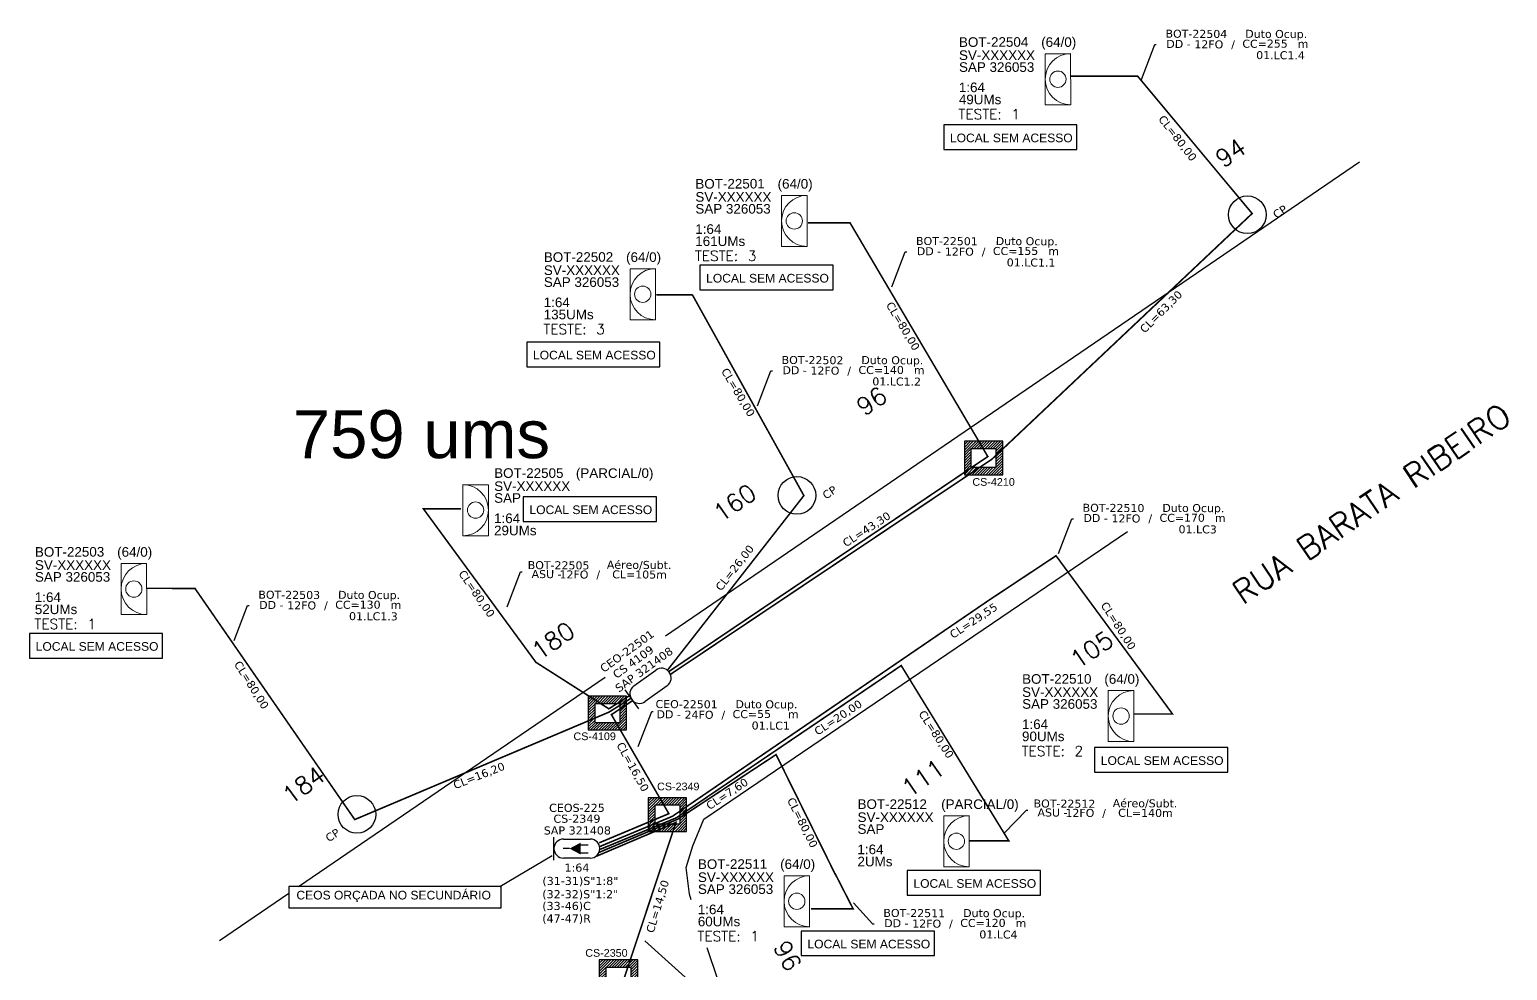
# Model space of a CAD drawing. Header units: millimetres. Extents: x 7977 to 668922, y 369 to 325104.
# Drawn here: x 488249 to 654471, y 219264 to 325104 of the extents above; entities that cross this region are included whole.
import ezdxf
from ezdxf.enums import TextEntityAlignment as Align

# ---------------------------------------------------------------- set-up
doc = ezdxf.new("R2010")
doc.units = ezdxf.units.MM
for name, color, linetype in [('10.1-Caixas Subterrâneas', 5, 'Continuous'), ('20.4-CEOS', 1, 'Continuous'), ('20.5-CEO', 1, 'Continuous'), ('CAP a instalar', 1, 'Continuous'), ('celulas gpon', 7, 'Continuous'), ('label_cabos', 7, 'Continuous'), ('Legenda', 1, 'Continuous'), ('Meio Fio', 7, 'Continuous'), ('ml', 1, 'Continuous'), ('MUB', 252, 'Continuous')]:
    doc.layers.add(name, color=color, linetype=linetype)
doc.layers.add("20.0-LEGENDA DOS CDO'S", color=1, linetype='Continuous', lineweight=0)
doc.layers.add('20.1-CDO_INTERIOR', color=1, linetype='Continuous', lineweight=0)
doc.layers.add('EXTRA', color=50, linetype='Continuous', plot=False)
doc.styles.add('ARIAL', font='arial.ttf')
doc.styles.add('DIGICADE', font='arial.ttf')
doc.styles.add('ROMANS', font='romans.shx')
doc.styles.add('siredit', font='verdana.ttf')
doc.styles.get("Standard").update_dxf_attribs({"font": 'arial.ttf'})
doc.dimstyles.get("Standard").update_dxf_attribs({"dimtxt": 0.18, "dimasz": 0.18, "dimexe": 0.18, "dimexo": 0.0625, "dimgap": 0.09, "dimtad": 0, "dimtih": 1, "dimtoh": 1, "dimdec": 4, "dimzin": 0, "dimdsep": 46, "dimtxsty": 'Standard', "dimcen": 0.09, "dimadec": 0, "dimazin": 0, "dimtfac": 1, "dimtdec": 4, "dimtofl": 0, "dimtmove": 0, "dimatfit": 3, "dimfxl": 0, "dimtolj": 1, "dimtzin": 0, "dimarcsym": 0})

# ---------------------------------------------------------------- blocks, each defined once
blk = doc.blocks.new('*X69')
at = {"color": 0, "linetype": 'Continuous'}
for p, q in [((-1.25, 0.34099), (-0.49099, 1.1)), ((-1.25, 0.517767), (-0.667767, 1.1)), ((-1.25, 0.694544), (-0.844544, 1.1)), ((-1.25, 0.87132), (-1.02132, 1.1)), ((-1.25, 1.048097), (-1.198097, 1.1)), ((-0.789214, 0.625), (-0.314214, 1.1)), ((-0.612437, 0.625), (-0.137437, 1.1)), ((-0.43566, 0.625), (0.03934, 1.1)), ((-0.258883, 0.625), (0.216117, 1.1)), ((-0.082107, 0.625), (0.392893, 1.1)), ((0.09467, 0.625), (0.56967, 1.1)), ((0.271447, 0.625), (0.746447, 1.1)), ((0.448223, 0.625), (0.923223, 1.1)), ((0.625, 0.625), (1.1, 1.1)), ((0.801777, 0.625), (1.25, 1.073223)), ((-1.25, 0.164214), (-0.8035, 0.610714)), ((-1.25, -0.012563), (-0.8035, 0.433937)), ((-1.25, -0.18934), (-0.8035, 0.25716)), ((-1.25, -0.366117), (-0.8035, 0.080383)), ((0.8035, 0.449947), (1.25, 0.896447)), ((0.8035, 0.27317), (1.25, 0.71967)), ((0.8035, 0.096393), (1.25, 0.542893)), ((0.8035, -0.080383), (1.25, 0.366117)), ((0.8035, -0.25716), (1.25, 0.18934)), ((0.8035, -0.433937), (1.25, 0.012563)), ((-1.25, -0.542893), (-0.8035, -0.096393)), ((-1.25, -0.71967), (-0.8035, -0.27317)), ((-1.25, -0.896447), (-0.8035, -0.449947)), ((-1.25, -1.073223), (-0.801777, -0.625)), ((-1.1, -1.1), (-0.625, -0.625)), ((-0.923223, -1.1), (-0.448223, -0.625)), ((-0.746447, -1.1), (-0.271447, -0.625)), ((-0.56967, -1.1), (-0.09467, -0.625)), ((-0.392893, -1.1), (0.082107, -0.625)), ((-0.216117, -1.1), (0.258883, -0.625)), ((-0.03934, -1.1), (0.43566, -0.625)), ((0.137437, -1.1), (0.612437, -0.625)), ((0.314214, -1.1), (0.789214, -0.625)), ((0.49099, -1.1), (1.25, -0.34099)), ((0.667767, -1.1), (1.25, -0.517767)), ((0.8035, -0.610714), (1.25, -0.164214)), ((0.844544, -1.1), (1.25, -0.694544)), ((1.02132, -1.1), (1.25, -0.87132)), ((1.198097, -1.1), (1.25, -1.048097))]:
    blk.add_line(p, q, dxfattribs=at)
blk = doc.blocks.new('MANHOLE_MQ')
at = {"color": 0, "linetype": 'Continuous'}
for p, q in [((0.00000623, 0.00000569), (-0.00000627, 0.00000569)), ((-0.00000627, 0.00000569), (-0.00000627, -0.00000531)), ((0.00000623, -0.00000531), (0.00000623, 0.00000569)), ((-0.00000404, 0.00000331), (0.00000399, 0.00000331)), ((-0.00000404, -0.00000294), (-0.00000404, 0.00000331)), ((0.00000399, 0.00000331), (0.00000399, -0.00000294)), ((0.00000399, -0.00000294), (-0.00000404, -0.00000294)), ((0.00000399, -0.00000294), (0.00000399, -0.00000294)), ((-0.00000627, -0.00000531), (0.00000623, -0.00000531))]:
    blk.add_line(p, q, dxfattribs=at)
at = {"color": 0, "linetype": 'Continuous', "xscale": 5e-06, "yscale": 5e-06, "zscale": 1e-05}
blk.add_blockref('*X69', (-0.00000002, 0.00000019), dxfattribs=at)
blk = doc.blocks.new('*U109')
at = {"layer": '20.5-CEO'}
for p, q in [((-1.56, 1.26), (1.8, 1.26)), ((1.8, -1.13), (-1.56, -1.13))]:
    blk.add_line(p, q, dxfattribs=at)
blk.add_lwpolyline([(-2.75, 1.51), (-2.75, -1.38)], dxfattribs=at)
for centre, start, end in [((-1.56, 0.07), 90, 270), ((1.8, 0.07), 270, 90)]:
    blk.add_arc(centre, 1.2, start, end, dxfattribs=at)
at = {"layer": '20.5-CEO', "color": 7, "style": 'siredit'}
for tag, p in [('FID', (0.11, 5.61)), ('LOCAL', (0.12, 4.23)), ('SAP', (0.12, 2.97)), ('FIBRAS_RESERVA', (0.12, -1.94))]:
    blk.add_attdef(tag, text='', height=1.01, dxfattribs=at).set_placement(p, align=Align.TOP_CENTER)
for tag, flags, p in [('ID_ATIVIDADE', 3, (0.11, -3.51)), ('FATOR', 1, (0.11, -4.82))]:
    blk.add_attdef(tag, text='', height=1.01, dxfattribs=dict(at, flags=flags)).set_placement(p, align=Align.TOP_CENTER)
at = {"layer": '20.5-CEO', "color": 7, "style": 'siredit', "flags": 3}
blk.add_attdef('QTDE', (-4.88, -7.06), '', height=1.01, dxfattribs=at)
blk = doc.blocks.new('*U110')
at = {"layer": '20.4-CEOS'}
for p, q in [((-4.54, 1.19), (-1.19, 1.19)), ((-1.19, -1.19), (-4.54, -1.19))]:
    blk.add_line(p, q, dxfattribs=at)
for points in [[(-5.73, -1.43), (-5.73, 1.44)], [(-3.79, 0), (-4.59, 0)], [(-2.47, 0.48), (-1.45, 0.48)], [(-2.47, -0.52), (-1.45, -0.52)]]:
    blk.add_lwpolyline(points, dxfattribs=at)
blk.add_lwpolyline([(-3.79, 0, 0, 1.47, 0), (-2.41, 0, 1.47, 1.47, 0)], format="xyseb", dxfattribs=at)
for centre, start, end in [((-4.54, 0), 90, 270), ((-1.19, 0), 270, 90)]:
    blk.add_arc(centre, 1.19, start, end, dxfattribs=at)
at = {"layer": '20.4-CEOS', "color": 7, "style": 'siredit'}
for tag, p in [('FID', (-2.86, 5.6)), ('LOCAL', (-2.86, 4.24)), ('SAP', (-2.81, 2.77)), ('RACIO_SPLITAGEM', (-2.86, -1.88))]:
    blk.add_attdef(tag, text='', height=1.01, dxfattribs=at).set_placement(p, align=Align.TOP_CENTER)
for tag, flags, p in [('ID_ATIVIDADE', 3, (-2.86, -3.58)), ('FATOR', 1, (-2.86, -4.89))]:
    blk.add_attdef(tag, text='', height=1.01, dxfattribs=dict(at, flags=flags)).set_placement(p, align=Align.TOP_CENTER)
at = {"layer": '20.4-CEOS', "color": 7, "style": 'siredit', "flags": 3}
blk.add_attdef('QTDE', (-4.97, -7.12), '', height=1.01, dxfattribs=at)
blk = doc.blocks.new('*U111')
at = {"layer": '20.4-CEOS', "color": 7, "style": 'siredit'}
for tag, p in [('FIBRAS_SPLITTER', (0, 0)), ('FIBRAS_TOP_C', (0, -4.13)), ('RESERVA_FINAIS', (0, -5.46))]:
    blk.add_attdef(tag, p, '', height=1.01, dxfattribs=at)
for tag, p, flags in [('ID_ATIVIDADE', (0, -6.77), 3), ('FATOR', (0, -8.09), 1), ('QTDE', (0, -9.4), 1), ('FID', (0, -10.71), 1)]:
    blk.add_attdef(tag, p, '', height=1.01, dxfattribs=dict(at, flags=flags))
blk = doc.blocks.new('*U112')
at = {"layer": '20.4-CEOS', "color": 7, "style": 'siredit'}
blk.add_attdef('FIBRAS_SPLITTER', (0, 0), '', height=1.01, dxfattribs=at)
for tag, p, flags in [('ID_ATIVIDADE', (0, -1.48), 3), ('FATOR', (0, -2.79), 1), ('QTDE', (0, -4.11), 1), ('FID', (0, -5.42), 1)]:
    blk.add_attdef(tag, p, '', height=1.01, dxfattribs=dict(at, flags=flags))
blk = doc.blocks.new('Inst CDOI-64')
at = {"layer": '20.1-CDO_INTERIOR', "color": 1, "lineweight": 18}
blk.add_lwpolyline([(-2.12, -2.13), (-2.12, 2.12), (0, 2.12), (0.01, -2.13)], close=True, dxfattribs=at)
blk.add_circle((-1.06, 0), 0.68, dxfattribs=at)
blk.add_arc((0.01, 0), 2.13, 90.0276, 270.0276, dxfattribs=at)
at = {"layer": "20.0-LEGENDA DOS CDO'S"}
for tag, p, style, flags in [('ID_ATIVIDADE', (-9.3, 3.78), 'ARIAL', 3), ('FATOR', (-1.5, 3.78), 'ARIAL', 1), ('QTDE', (-9.18, -3.66), 'DIGICADE', 3)]:
    blk.add_attdef(tag, p, '', height=0.8, rotation=0.118, dxfattribs=dict(at, style=style, flags=flags))
at = {"layer": "20.0-LEGENDA DOS CDO'S", "style": 'ARIAL'}
for tag, p, rotation in [('FID', (-9.3, 2.69), 0.118), ('SAP', (-9.3, 0.61), 359.9724), ('SURVEY', (-9.3, 1.6), 359.9724), ('1:XX', (-9.31, -1.08), 359.9724), ('UMS', (-9.31, -2.09), 359.9724)]:
    blk.add_attdef(tag, p, '', height=0.8, rotation=rotation, dxfattribs=at)
blk.add_attdef('FIBRAS_UTILIZADAS', text='', height=0.8, rotation=359.9724, dxfattribs=at).set_placement((-0.99, 2.69), align=Align.CENTER)
blk = doc.blocks.new('Teste  FTTH')
at = {"color": 0, "lineweight": 0, "style": 'ROMANS'}
for tag, p in [('TESTE', (-2.302, -0.29)), ('QTDE', (0.212, -0.29))]:
    blk.add_attdef(tag, p, '', height=0.48, dxfattribs=at)
for tag, p, flags in [('FID', (-2.227, -1.253), 1), ('FATOR', (-2.227, -2.028), 3), ('ID_ATIVIDADE', (-2.227, -2.716), 3)]:
    blk.add_attdef(tag, p, '', height=0.48, dxfattribs=dict(at, flags=flags))
blk = doc.blocks.new('CDOI_CT_ESQ')
at = {"layer": '20.1-CDO_INTERIOR', "color": 0, "lineweight": 18}
blk.add_lwpolyline([(-2.12, -2.13), (-2.12, 2.12), (0, 2.12), (0.01, -2.13)], close=True, dxfattribs=at)
blk.add_circle((-1.06, 0), 0.68, dxfattribs=at)
blk.add_arc((0.01, 0), 2.13, 90.0276, 270.0276, dxfattribs=at)
at = {"layer": "20.0-LEGENDA DOS CDO'S", "color": 0, "style": 'ARIAL'}
for tag, p in [('CDO_N', (-9.3, 2.69)), ('SAP', (-9.3, 0.61)), ('SURVEY', (-9.3, 1.6)), ('1:XX', (-9.31, -1.08)), ('UMS', (-9.31, -2.09))]:
    blk.add_attdef(tag, p, '', height=0.68, rotation=359.9724, dxfattribs=at)
blk.add_attdef('FIBRAS_UTILIZADAS', text='', height=0.68, rotation=359.9724, dxfattribs=at).set_placement((-1.59, 2.69), align=Align.CENTER)
blk = doc.blocks.new('CDOI_CT_DRT')
at = {"layer": '20.1-CDO_INTERIOR', "color": 0, "lineweight": 18}
blk.add_lwpolyline([(2.13, -2.13), (2.13, 2.12), (0, 2.12), (0, -2.13)], close=True, dxfattribs=at)
blk.add_circle((1.06, 0), 0.68, dxfattribs=at)
blk.add_arc((0, 0), 2.13, 269.9724, 89.9724, dxfattribs=at)
at = {"layer": "20.0-LEGENDA DOS CDO'S", "color": 0, "style": 'ARIAL'}
for tag, p in [('CDO_N', (2.61, 2.69)), ('SAP', (2.61, 0.61)), ('SURVEY', (2.61, 1.6)), ('1:XX', (2.6, -1.08)), ('UMS', (2.6, -2.09))]:
    blk.add_attdef(tag, p, '', height=0.68, rotation=359.9724, dxfattribs=at)
blk.add_attdef('FIBRAS_UTILIZADAS', text='', height=0.68, rotation=359.9724, dxfattribs=at).set_placement((10.32, 2.69), align=Align.CENTER)
blk = doc.blocks.new('Inst CB DT OCUP CFOA-SM-DD-G-24')
at = {"layer": 'label_cabos', "color": 0, "style": 'siredit'}
for tag, flags, p in [('ID_ATIVIDADE', 3, (1.31, 2.67)), ('FATOR', 1, (11.56, 2.55))]:
    blk.add_attdef(tag, text='', height=1, rotation=359.69, dxfattribs=dict(at, flags=flags)).set_placement(p, align=Align.MIDDLE_CENTER)
for tag, p in [('TIPO_CABO', (1.11, 0)), ('DESTINO_CABO', (3.13, 1.26)), ('CABO', (4.69, -0.05)), ('/', (7.71, -0.05)), ('LANCE', (10.41, 0.02)), ('TIPO_CABO', (13.11, 1.24)), ('UND', (16.46, 0)), ('FID', (13.65, -1.41))]:
    blk.add_attdef(tag, text='', height=1, rotation=359.69, dxfattribs=at).set_placement(p, align=Align.MIDDLE_CENTER)
blk.add_attdef('QTDE', (11.93, -0.45), '', height=1, rotation=359.69, dxfattribs=at)
blk = doc.blocks.new('Inst CB DT OCUP CFOA-SM-DD-S-12')
at = {"layer": 'label_cabos', "color": 0, "style": 'siredit'}
for tag, flags, p in [('ID_ATIVIDADE', 3, (1.31, 2.67)), ('FATOR', 1, (11.56, 2.55))]:
    blk.add_attdef(tag, text='', height=1, rotation=359.69, dxfattribs=dict(at, flags=flags)).set_placement(p, align=Align.MIDDLE_CENTER)
for tag, p in [('TIPO_CABO', (1.11, 0)), ('DESTINO_CABO', (3.13, 1.26)), ('CABO', (4.69, -0.05)), ('/', (7.71, -0.05)), ('LANCE', (10.41, 0.02)), ('TIPO_CABO', (13.11, 1.24)), ('UND', (16.46, 0)), ('FID', (13.65, -1.41))]:
    blk.add_attdef(tag, text='', height=1, rotation=359.69, dxfattribs=at).set_placement(p, align=Align.MIDDLE_CENTER)
blk.add_attdef('QTDE', (11.93, -0.45), '', height=1, rotation=359.69, dxfattribs=at)
blk = doc.blocks.new('LEGENDA DOS CABOS')
at = {"layer": 'EXTRA', "color": 0, "style": 'siredit'}
for tag, p in [('ID', (4.6, 0.97)), ('XX', (9.03, 0.97))]:
    blk.add_attdef(tag, text='', height=0.48, rotation=359.69, dxfattribs=at).set_placement(p, align=Align.MIDDLE_CENTER)
at = {"layer": 'Legenda', "color": 0, "style": 'siredit'}
for tag, p in [('TIPO_CABO', (1.31, 0)), ('CABO', (4.69, -0.05)), ('/', (6.81, -0.05)), ('METROS', (10.03, -0.05))]:
    blk.add_attdef(tag, text='', height=0.8, rotation=359.69, dxfattribs=at).set_placement(p, align=Align.MIDDLE_CENTER)

msp = doc.modelspace()

# ---------------------------------------------------------------- linework, layer by layer
at = {"layer": 'CAP a instalar', "ltscale": 5, "const_width": 180}
for points in [[(622320, 301167), (625756, 304412), (612874, 319865), (605368, 319870)], [(560149, 252883), (596027, 277069), (580524, 303372), (575794, 303368)], [(560313, 252558), (596483, 276768), (622320, 301167)], [(559991, 253031), (575339, 272678), (562809, 295248), (558751, 295253)], [(552369, 233195), (560546, 236599), (596083, 260864), (603699, 265911), (616803, 248109), (612487, 248113)], [(555852, 249852), (553429, 248326), (524824, 236237), (506853, 262237), (501474, 262251)], [(552321, 233622), (560151, 236900), (553692, 248041), (556089, 249627)], [(552249, 232519), (561159, 236279), (572213, 243544), (578895, 230022)], [(552016, 232114), (560946, 235909), (555004, 218015), (556321, 216165)], [(578855, 230143), (580873, 226201), (576139, 226201)]]:
    msp.add_lwpolyline(points, dxfattribs=at)
at = {"layer": 'CAP a instalar', "color": 8, "ltscale": 5, "const_width": 180}
for points in [[(555657, 250137), (553404, 248694), (545199, 253930), (532540, 271199), (536759, 271199)], [(552413, 232877), (561026, 236448), (586287, 253560), (598382, 233850), (593926, 233839)]]:
    msp.add_lwpolyline(points, dxfattribs=at)
at = {"layer": 'Meio Fio', "color": 3}
for points in [[(606040, 314378), (591072, 314378), (591072, 311612), (606040, 311612)], [(578621, 298597), (563653, 298597), (563653, 295831), (578621, 295831)], [(559148, 289945), (544180, 289945), (544180, 287179), (559148, 287179)], [(558751, 272547), (543782, 272547), (543782, 269781), (558751, 269781)], [(503217, 257173), (488249, 257173), (488249, 254407), (503217, 254407)], [(623012, 244334), (608044, 244334), (608044, 241568), (623012, 241568)], [(601935, 230507), (586967, 230507), (586967, 227741), (601935, 227741)], [(541275, 228710), (517427, 228710), (517427, 226325), (541275, 226325)], [(590015, 223693), (575047, 223693), (575047, 220927), (590015, 220927)]]:
    msp.add_lwpolyline(points, close=True, dxfattribs=at)
msp.add_lwpolyline([(541142, 228710), (547016, 232204)], dxfattribs=at)
at = {"layer": 'ml', "color": 5}
for centre in [(625216, 304275), (574553, 272701), (525065, 236822)]:
    msp.add_circle(centre, 2121, dxfattribs=at)
at = {"layer": 'MUB'}
for points in [[(559778, 256902), (637813, 310218)], [(562671, 227218), (562468, 227827), (562111, 230840), (562851, 233285), (564080, 236284), (611751, 268654)], [(518516, 228710), (553001, 252271)], [(509626, 222636), (517427, 227966)], [(603412, 146388), (565653, 218259), (564468, 221819)]]:
    msp.add_lwpolyline(points, dxfattribs=at)

# ---------------------------------------------------------------- block references
at = {"color": 0, "lineweight": 0, "xscale": 1350, "yscale": 1350, "zscale": 1350}
for p, values in [((605339, 319522), {'FIBRAS_UTILIZADAS': '(64/0)', 'SURVEY': 'SV-XXXXXX', 'SAP': 'SAP 326053', '1:XX': '1:64', 'UMS': '49UMs', 'FID': 'BOT-22504'}), ((575691, 303579), {'FIBRAS_UTILIZADAS': '(64/0)', 'SURVEY': 'SV-XXXXXX', 'SAP': 'SAP 326053', '1:XX': '1:64', 'UMS': '161UMs', 'FID': 'BOT-22501'}), ((558647, 295335), {'FIBRAS_UTILIZADAS': '(64/0)', 'SURVEY': 'SV-XXXXXX', 'SAP': 'SAP 326053', '1:XX': '1:64', 'UMS': '135UMs', 'FID': 'BOT-22502'}), ((501408, 262170), {'FIBRAS_UTILIZADAS': '(64/0)', 'SURVEY': 'SV-XXXXXX', 'SAP': 'SAP 326053', '1:XX': '1:64', 'UMS': '52UMs', 'FID': 'BOT-22503'}), ((612441, 247878), {'FIBRAS_UTILIZADAS': '(64/0)', 'SURVEY': 'SV-XXXXXX', 'SAP': 'SAP 326053', '1:XX': '1:64', 'UMS': '90UMs', 'FID': 'BOT-22510'}), ((575976, 227050), {'FIBRAS_UTILIZADAS': '(64/0)', 'SURVEY': 'SV-XXXXXX', 'SAP': 'SAP 326053', '1:XX': '1:64', 'UMS': '60UMs', 'FID': 'BOT-22511'})]:
    msp.add_blockref('Inst CDOI-64', p, dxfattribs=at).add_auto_attribs(values)
at = {"color": 0, "lineweight": 0}
ref = msp.add_blockref('Inst CB DT OCUP CFOA-SM-DD-S-12', (616667, 323489), dxfattribs=dict(at, xscale=900, yscale=900, zscale=900))
ref.add_attrib('DESTINO_CABO', 'BOT-22504', dxfattribs={"layer": 'label_cabos', "color": 0, "height": 900, "rotation": 359.69001, "style": 'siredit'}).set_placement((619486, 324625), align=Align.MIDDLE_CENTER)
ref.add_attrib('TIPO_CABO', 'Duto Ocup.', dxfattribs={"layer": 'label_cabos', "color": 0, "height": 900, "rotation": 359.69001, "style": 'siredit'}).set_placement((628465, 324609), align=Align.MIDDLE_CENTER)
ref.add_attrib('/', '/', dxfattribs={"layer": 'label_cabos', "color": 0, "height": 900, "rotation": 359.69001, "style": 'siredit'}).set_placement((623610, 323442), align=Align.MIDDLE_CENTER)
ref.add_attrib('FID', '01.LC1.4', dxfattribs={"layer": 'label_cabos', "color": 0, "height": 900, "rotation": 359.69001, "style": 'siredit'}).set_placement((628950, 322216), align=Align.MIDDLE_CENTER)
ref.add_attrib('LANCE', 'CC=', dxfattribs={"layer": 'label_cabos', "color": 0, "height": 900, "rotation": 359.69001, "style": 'siredit'}).set_placement((626036, 323508), align=Align.MIDDLE_CENTER)
ref.add_attrib('UND', 'm', dxfattribs={"layer": 'label_cabos', "color": 0, "height": 900, "rotation": 359.69001, "style": 'siredit'}).set_placement((631485, 323490), align=Align.MIDDLE_CENTER)
ref.add_attrib('CABO', '12FO', dxfattribs={"layer": 'label_cabos', "color": 0, "height": 900, "rotation": 359.69001, "style": 'siredit'}).set_placement((620885, 323442), align=Align.MIDDLE_CENTER)
ref.add_attrib('TIPO_CABO', 'DD - ', dxfattribs={"layer": 'label_cabos', "color": 0, "height": 900, "rotation": 359.69001, "style": 'siredit'}).set_placement((617668, 323485), align=Align.MIDDLE_CENTER)
ref.add_attrib('QTDE', '255', (627404, 323080), dxfattribs={"layer": 'label_cabos', "color": 0, "height": 900, "rotation": 359.69001, "style": 'siredit'})
ref = msp.add_blockref('Inst CB DT OCUP CFOA-SM-DD-S-12', (588609, 300172), dxfattribs=dict(at, xscale=900, yscale=900, zscale=900))
ref.add_attrib('DESTINO_CABO', 'BOT-22501', dxfattribs={"layer": 'label_cabos', "color": 0, "height": 900, "rotation": 359.69001, "style": 'siredit'}).set_placement((591427, 301308), align=Align.MIDDLE_CENTER)
ref.add_attrib('TIPO_CABO', 'Duto Ocup.', dxfattribs={"layer": 'label_cabos', "color": 0, "height": 900, "rotation": 359.69001, "style": 'siredit'}).set_placement((600407, 301293), align=Align.MIDDLE_CENTER)
ref.add_attrib('/', '/', dxfattribs={"layer": 'label_cabos', "color": 0, "height": 900, "rotation": 359.69001, "style": 'siredit'}).set_placement((595552, 300125), align=Align.MIDDLE_CENTER)
ref.add_attrib('FID', '01.LC1.1', dxfattribs={"layer": 'label_cabos', "color": 0, "height": 900, "rotation": 359.69001, "style": 'siredit'}).set_placement((600892, 298899), align=Align.MIDDLE_CENTER)
ref.add_attrib('LANCE', 'CC=', dxfattribs={"layer": 'label_cabos', "color": 0, "height": 900, "rotation": 359.69001, "style": 'siredit'}).set_placement((597978, 300192), align=Align.MIDDLE_CENTER)
ref.add_attrib('UND', 'm', dxfattribs={"layer": 'label_cabos', "color": 0, "height": 900, "rotation": 359.69001, "style": 'siredit'}).set_placement((603427, 300174), align=Align.MIDDLE_CENTER)
ref.add_attrib('CABO', '12FO', dxfattribs={"layer": 'label_cabos', "color": 0, "height": 900, "rotation": 359.69001, "style": 'siredit'}).set_placement((592826, 300125), align=Align.MIDDLE_CENTER)
ref.add_attrib('TIPO_CABO', 'DD - ', dxfattribs={"layer": 'label_cabos', "color": 0, "height": 900, "rotation": 359.69001, "style": 'siredit'}).set_placement((589610, 300168), align=Align.MIDDLE_CENTER)
ref.add_attrib('QTDE', '155', (599345, 299763), dxfattribs={"layer": 'label_cabos', "color": 0, "height": 900, "rotation": 359.69001, "style": 'siredit'})
ref = msp.add_blockref('Inst CB DT OCUP CFOA-SM-DD-S-12', (573493, 286785), dxfattribs=dict(at, xscale=900, yscale=900, zscale=900))
ref.add_attrib('DESTINO_CABO', 'BOT-22502', dxfattribs={"layer": 'label_cabos', "color": 0, "height": 900, "rotation": 359.69001, "style": 'siredit'}).set_placement((576311, 287921), align=Align.MIDDLE_CENTER)
ref.add_attrib('TIPO_CABO', 'Duto Ocup.', dxfattribs={"layer": 'label_cabos', "color": 0, "height": 900, "rotation": 359.69001, "style": 'siredit'}).set_placement((585290, 287906), align=Align.MIDDLE_CENTER)
ref.add_attrib('/', '/', dxfattribs={"layer": 'label_cabos', "color": 0, "height": 900, "rotation": 359.69001, "style": 'siredit'}).set_placement((580435, 286738), align=Align.MIDDLE_CENTER)
ref.add_attrib('FID', '01.LC1.2', dxfattribs={"layer": 'label_cabos', "color": 0, "height": 900, "rotation": 359.69001, "style": 'siredit'}).set_placement((585776, 285512), align=Align.MIDDLE_CENTER)
ref.add_attrib('LANCE', 'CC=', dxfattribs={"layer": 'label_cabos', "color": 0, "height": 900, "rotation": 359.69001, "style": 'siredit'}).set_placement((582861, 286805), align=Align.MIDDLE_CENTER)
ref.add_attrib('UND', 'm', dxfattribs={"layer": 'label_cabos', "color": 0, "height": 900, "rotation": 359.69001, "style": 'siredit'}).set_placement((588310, 286787), align=Align.MIDDLE_CENTER)
ref.add_attrib('CABO', '12FO', dxfattribs={"layer": 'label_cabos', "color": 0, "height": 900, "rotation": 359.69001, "style": 'siredit'}).set_placement((577710, 286738), align=Align.MIDDLE_CENTER)
ref.add_attrib('TIPO_CABO', 'DD - ', dxfattribs={"layer": 'label_cabos', "color": 0, "height": 900, "rotation": 359.69001, "style": 'siredit'}).set_placement((574494, 286781), align=Align.MIDDLE_CENTER)
ref.add_attrib('QTDE', '140', (584229, 286376), dxfattribs={"layer": 'label_cabos', "color": 0, "height": 900, "rotation": 359.69001, "style": 'siredit'})
ref = msp.add_blockref('Inst CB DT OCUP CFOA-SM-DD-S-12', (607348, 270157), dxfattribs=dict(at, xscale=900, yscale=900, zscale=900))
ref.add_attrib('DESTINO_CABO', 'BOT-22510', dxfattribs={"layer": 'label_cabos', "color": 0, "height": 900, "rotation": 359.69001, "style": 'siredit'}).set_placement((610167, 271293), align=Align.MIDDLE_CENTER)
ref.add_attrib('TIPO_CABO', 'Duto Ocup.', dxfattribs={"layer": 'label_cabos', "color": 0, "height": 900, "rotation": 359.69001, "style": 'siredit'}).set_placement((619146, 271277), align=Align.MIDDLE_CENTER)
ref.add_attrib('/', '/', dxfattribs={"layer": 'label_cabos', "color": 0, "height": 900, "rotation": 359.69001, "style": 'siredit'}).set_placement((614291, 270110), align=Align.MIDDLE_CENTER)
ref.add_attrib('FID', '01.LC3', dxfattribs={"layer": 'label_cabos', "color": 0, "height": 900, "rotation": 359.69001, "style": 'siredit'}).set_placement((619631, 268884), align=Align.MIDDLE_CENTER)
ref.add_attrib('LANCE', 'CC=', dxfattribs={"layer": 'label_cabos', "color": 0, "height": 900, "rotation": 359.69001, "style": 'siredit'}).set_placement((616717, 270176), align=Align.MIDDLE_CENTER)
ref.add_attrib('UND', 'm', dxfattribs={"layer": 'label_cabos', "color": 0, "height": 900, "rotation": 359.69001, "style": 'siredit'}).set_placement((622166, 270158), align=Align.MIDDLE_CENTER)
ref.add_attrib('CABO', '12FO', dxfattribs={"layer": 'label_cabos', "color": 0, "height": 900, "rotation": 359.69001, "style": 'siredit'}).set_placement((611566, 270110), align=Align.MIDDLE_CENTER)
ref.add_attrib('TIPO_CABO', 'DD - ', dxfattribs={"layer": 'label_cabos', "color": 0, "height": 900, "rotation": 359.69001, "style": 'siredit'}).set_placement((608349, 270153), align=Align.MIDDLE_CENTER)
ref.add_attrib('QTDE', '170', (618085, 269748), dxfattribs={"layer": 'label_cabos', "color": 0, "height": 900, "rotation": 359.69001, "style": 'siredit'})
ref = msp.add_blockref('Inst CB DT OCUP CFOA-SM-DD-S-12', (514639, 260380), dxfattribs=dict(at, xscale=900, yscale=900, zscale=900))
ref.add_attrib('DESTINO_CABO', 'BOT-22503', dxfattribs={"layer": 'label_cabos', "color": 0, "height": 900, "rotation": 359.69001, "style": 'siredit'}).set_placement((517457, 261516), align=Align.MIDDLE_CENTER)
ref.add_attrib('TIPO_CABO', 'Duto Ocup.', dxfattribs={"layer": 'label_cabos', "color": 0, "height": 900, "rotation": 359.69001, "style": 'siredit'}).set_placement((526436, 261500), align=Align.MIDDLE_CENTER)
ref.add_attrib('/', '/', dxfattribs={"layer": 'label_cabos', "color": 0, "height": 900, "rotation": 359.69001, "style": 'siredit'}).set_placement((521581, 260333), align=Align.MIDDLE_CENTER)
ref.add_attrib('FID', '01.LC1.3', dxfattribs={"layer": 'label_cabos', "color": 0, "height": 900, "rotation": 359.69001, "style": 'siredit'}).set_placement((526921, 259107), align=Align.MIDDLE_CENTER)
ref.add_attrib('LANCE', 'CC=', dxfattribs={"layer": 'label_cabos', "color": 0, "height": 900, "rotation": 359.69001, "style": 'siredit'}).set_placement((524007, 260399), align=Align.MIDDLE_CENTER)
ref.add_attrib('UND', 'm', dxfattribs={"layer": 'label_cabos', "color": 0, "height": 900, "rotation": 359.69001, "style": 'siredit'}).set_placement((529456, 260382), align=Align.MIDDLE_CENTER)
ref.add_attrib('CABO', '12FO', dxfattribs={"layer": 'label_cabos', "color": 0, "height": 900, "rotation": 359.69001, "style": 'siredit'}).set_placement((518856, 260333), align=Align.MIDDLE_CENTER)
ref.add_attrib('TIPO_CABO', 'DD - ', dxfattribs={"layer": 'label_cabos', "color": 0, "height": 900, "rotation": 359.69001, "style": 'siredit'}).set_placement((515640, 260376), align=Align.MIDDLE_CENTER)
ref.add_attrib('QTDE', '130', (525375, 259971), dxfattribs={"layer": 'label_cabos', "color": 0, "height": 900, "rotation": 359.69001, "style": 'siredit'})
ref = msp.add_blockref('Inst CB DT OCUP CFOA-SM-DD-G-24', (559332, 248079), dxfattribs=dict(at, xscale=900, yscale=900, zscale=900))
ref.add_attrib('DESTINO_CABO', 'CEO-22501', dxfattribs={"layer": 'label_cabos', "color": 0, "height": 900, "rotation": 359.69001, "style": 'siredit'}).set_placement((562150, 249216), align=Align.MIDDLE_CENTER)
ref.add_attrib('TIPO_CABO', 'Duto Ocup.', dxfattribs={"layer": 'label_cabos', "color": 0, "height": 900, "rotation": 359.69001, "style": 'siredit'}).set_placement((571129, 249200), align=Align.MIDDLE_CENTER)
ref.add_attrib('/', '/', dxfattribs={"layer": 'label_cabos', "color": 0, "height": 900, "rotation": 359.69001, "style": 'siredit'}).set_placement((566275, 248033), align=Align.MIDDLE_CENTER)
ref.add_attrib('FID', '01.LC1', dxfattribs={"layer": 'label_cabos', "color": 0, "height": 900, "rotation": 359.69001, "style": 'siredit'}).set_placement((571615, 246807), align=Align.MIDDLE_CENTER)
ref.add_attrib('LANCE', 'CC=', dxfattribs={"layer": 'label_cabos', "color": 0, "height": 900, "rotation": 359.69001, "style": 'siredit'}).set_placement((568700, 248099), align=Align.MIDDLE_CENTER)
ref.add_attrib('UND', 'm', dxfattribs={"layer": 'label_cabos', "color": 0, "height": 900, "rotation": 359.69001, "style": 'siredit'}).set_placement((574150, 248081), align=Align.MIDDLE_CENTER)
ref.add_attrib('CABO', '24FO', dxfattribs={"layer": 'label_cabos', "color": 0, "height": 900, "rotation": 359.69001, "style": 'siredit'}).set_placement((563549, 248033), align=Align.MIDDLE_CENTER)
ref.add_attrib('TIPO_CABO', 'DD - ', dxfattribs={"layer": 'label_cabos', "color": 0, "height": 900, "rotation": 359.69001, "style": 'siredit'}).set_placement((560333, 248075), align=Align.MIDDLE_CENTER)
ref.add_attrib('QTDE', '55', (570068, 247670), dxfattribs={"layer": 'label_cabos', "color": 0, "height": 900, "rotation": 359.69001, "style": 'siredit'})
ref = msp.add_blockref('Inst CB DT OCUP CFOA-SM-DD-S-12', (584938, 224582), dxfattribs=dict(at, xscale=900, yscale=900, zscale=900))
ref.add_attrib('DESTINO_CABO', 'BOT-22511', dxfattribs={"layer": 'EXTRA', "color": 0, "height": 900, "rotation": 359.69001, "style": 'siredit'}).set_placement((587756, 225719), align=Align.MIDDLE_CENTER)
ref.add_attrib('TIPO_CABO', 'Duto Ocup.', dxfattribs={"layer": 'label_cabos', "color": 0, "height": 900, "rotation": 359.69001, "style": 'siredit'}).set_placement((596735, 225703), align=Align.MIDDLE_CENTER)
ref.add_attrib('/', '/', dxfattribs={"layer": 'label_cabos', "color": 0, "height": 900, "rotation": 359.69001, "style": 'siredit'}).set_placement((591880, 224536), align=Align.MIDDLE_CENTER)
ref.add_attrib('FID', '01.LC4', dxfattribs={"layer": 'label_cabos', "color": 0, "height": 900, "rotation": 359.69001, "style": 'siredit'}).set_placement((597221, 223310), align=Align.MIDDLE_CENTER)
ref.add_attrib('LANCE', 'CC=', dxfattribs={"layer": 'label_cabos', "color": 0, "height": 900, "rotation": 359.69001, "style": 'siredit'}).set_placement((594306, 224602), align=Align.MIDDLE_CENTER)
ref.add_attrib('UND', 'm', dxfattribs={"layer": 'label_cabos', "color": 0, "height": 900, "rotation": 359.69001, "style": 'siredit'}).set_placement((599755, 224584), align=Align.MIDDLE_CENTER)
ref.add_attrib('CABO', '12FO', dxfattribs={"layer": 'label_cabos', "color": 0, "height": 900, "rotation": 359.69001, "style": 'siredit'}).set_placement((589155, 224536), align=Align.MIDDLE_CENTER)
ref.add_attrib('TIPO_CABO', 'DD - ', dxfattribs={"layer": 'label_cabos', "color": 0, "height": 900, "rotation": 359.69001, "style": 'siredit'}).set_placement((585939, 224578), align=Align.MIDDLE_CENTER)
ref.add_attrib('QTDE', '120', (595674, 224173), dxfattribs={"layer": 'label_cabos', "color": 0, "height": 900, "rotation": 359.69001, "style": 'siredit'})
at = {"layer": '10.1-Caixas Subterrâneas', "color": 30, "xscale": 345370558.6560507, "yscale": 345370558.6560507, "zscale": 345370558.6560507, "rotation": 180.0000000000629}
for p in [(595543, 276973), (553238, 248279), (559990, 236861), (554485, 218626)]:
    msp.add_blockref('MANHOLE_MQ', p, dxfattribs=at)
at = {"layer": "20.0-LEGENDA DOS CDO'S", "lineweight": 0, "xscale": 2363.17499999999, "yscale": 2363.174999999991, "zscale": 2363.174999999991, "rotation": 0.004078562105398155}
for p, values in [((598169, 315705), {'TESTE': 'TESTE:', 'QTDE': '1'}), ((568522, 299762), {'TESTE': 'TESTE:', 'QTDE': '3'}), ((551478, 291518), {'TESTE': 'TESTE:', 'QTDE': '3'}), ((494238, 258352), {'TESTE': 'TESTE:', 'QTDE': '1'}), ((605271, 244060), {'TESTE': 'TESTE:', 'QTDE': '2'}), ((568806, 223232), {'TESTE': 'TESTE:', 'QTDE': '1'})]:
    msp.add_blockref('Teste  FTTH', p, dxfattribs=at).add_auto_attribs(values)
at = {"layer": '20.4-CEOS', "lineweight": 0, "xscale": 900, "yscale": 900, "zscale": 900}
msp.add_blockref('*U110', (552389, 232973), dxfattribs=at).add_auto_attribs({'FID': 'CEOS-225', 'LOCAL': 'CS-2349', 'SAP': 'SAP 321408', 'RACIO_SPLITAGEM': '1:64'})
at = {"layer": '20.4-CEOS', "color": 0, "lineweight": 0}
ref = msp.add_blockref('*U111', (545931, 228880), dxfattribs=dict(at, xscale=900, yscale=900, zscale=900))
ref.add_attrib('FIBRAS_SPLITTER', '(31-31)S"1:8"', (545931, 228880), dxfattribs={"color": 7, "height": 908.71, "style": 'siredit'})
ref.add_attrib('FIBRAS_TOP_C', '(33-46)C', (545915, 226068), dxfattribs={"color": 7, "height": 908.7, "style": 'siredit'})
ref.add_attrib('RESERVA_FINAIS', '(47-47)R', (545915, 224651), dxfattribs={"color": 7, "height": 908.7, "style": 'siredit'})
at = {"layer": '20.4-CEOS', "color": 0, "lineweight": 0, "xscale": 900, "yscale": 900, "zscale": 900}
msp.add_blockref('*U112', (545915, 227386), dxfattribs=at).add_auto_attribs({'FIBRAS_SPLITTER': '(32-32)S"1:2"'})
at = {"layer": '20.5-CEO', "color": 0, "lineweight": 0}
ref = msp.add_blockref('*U109', (558036, 251168), dxfattribs=dict(at, xscale=907.2, yscale=907.1999999999998, zscale=907.1999999999998, rotation=35.91776631264901))
ref.add_attrib('LOCAL', 'CS 4109', dxfattribs={"color": 7, "height": 919.7, "rotation": 35.91777, "style": 'siredit'}).set_placement((555873, 254343), align=Align.TOP_CENTER)
ref.add_attrib('SAP', 'SAP 321408', dxfattribs={"color": 7, "height": 919.7, "rotation": 35.91777, "style": 'siredit'}).set_placement((557085, 253487), align=Align.TOP_CENTER)
ref.add_attrib('FID', 'CEO-22501', dxfattribs={"layer": '20.4-CEOS', "color": 7, "height": 916, "rotation": 35.91777, "style": 'siredit'}).set_placement((555174, 255552), align=Align.TOP_CENTER)
at = {"layer": 'CAP a instalar', "color": 8, "ltscale": 5}
ref = msp.add_blockref('CDOI_CT_DRT', (536978, 271043), dxfattribs=dict(at, xscale=1350, yscale=1350, zscale=1350))
ref.add_attrib('CDO_N', 'BOT-22505', (540503, 274675), dxfattribs={"layer": "20.0-LEGENDA DOS CDO'S", "color": 8, "height": 1080, "rotation": 359.97241, "style": 'ARIAL'})
ref.add_attrib('FIBRAS_UTILIZADAS', '               (PARCIAL/0)', dxfattribs={"layer": "20.0-LEGENDA DOS CDO'S", "color": 8, "height": 1080, "rotation": 359.97241, "style": 'ARIAL'}).set_placement((550913, 274670), align=Align.CENTER)
ref.add_attrib('SURVEY', 'SV-XXXXXX', (540506, 273203), dxfattribs={"layer": "20.0-LEGENDA DOS CDO'S", "color": 8, "height": 1080, "rotation": 359.97241, "style": 'ARIAL'})
ref.add_attrib('SAP', 'SAP', (540502, 271871), dxfattribs={"layer": "20.0-LEGENDA DOS CDO'S", "color": 8, "height": 1080, "rotation": 359.97241, "style": 'ARIAL'})
ref.add_attrib('1:XX', '1:64', (540493, 269586), dxfattribs={"layer": "20.0-LEGENDA DOS CDO'S", "color": 8, "height": 1080, "rotation": 359.97241, "style": 'ARIAL'})
ref.add_attrib('UMS', '29UMs', (540492, 268218), dxfattribs={"layer": "20.0-LEGENDA DOS CDO'S", "color": 8, "height": 1080, "rotation": 359.97241, "style": 'ARIAL'})
ref = msp.add_blockref('CDOI_CT_ESQ', (593926, 233801), dxfattribs=dict(at, xscale=1350, yscale=1350, zscale=1350))
ref.add_attrib('CDO_N', 'BOT-22512', (581375, 237433), dxfattribs={"layer": "20.0-LEGENDA DOS CDO'S", "color": 8, "height": 1080, "rotation": 359.97241, "style": 'ARIAL'})
ref.add_attrib('FIBRAS_UTILIZADAS', '                (PARCIAL/0)', dxfattribs={"layer": "20.0-LEGENDA DOS CDO'S", "color": 8, "height": 1080, "rotation": 359.97241, "style": 'ARIAL'}).set_placement((591785, 237428), align=Align.CENTER)
ref.add_attrib('SURVEY', 'SV-XXXXXX', (581377, 235961), dxfattribs={"layer": "20.0-LEGENDA DOS CDO'S", "color": 8, "height": 1080, "rotation": 359.97241, "style": 'ARIAL'})
ref.add_attrib('SAP', 'SAP', (581373, 234629), dxfattribs={"layer": "20.0-LEGENDA DOS CDO'S", "color": 8, "height": 1080, "rotation": 359.97241, "style": 'ARIAL'})
ref.add_attrib('1:XX', '1:64', (581364, 232344), dxfattribs={"layer": "20.0-LEGENDA DOS CDO'S", "color": 8, "height": 1080, "rotation": 359.97241, "style": 'ARIAL'})
ref.add_attrib('UMS', '2UMs', (581364, 230976), dxfattribs={"layer": "20.0-LEGENDA DOS CDO'S", "color": 8, "height": 1080, "rotation": 359.97241, "style": 'ARIAL'})
at = {"layer": 'label_cabos', "color": 0, "lineweight": 0}
ref = msp.add_blockref('LEGENDA DOS CABOS', (543935, 263377), dxfattribs=dict(at, xscale=900, yscale=900, zscale=900))
ref.add_attrib('ID', 'BOT-22505', dxfattribs={"color": 0, "height": 900, "rotation": 359.69001, "style": 'siredit'}).set_placement((547751, 264844), align=Align.MIDDLE_CENTER)
ref.add_attrib('CABO', '12FO', dxfattribs={"color": 0, "height": 900, "rotation": 359.69001, "style": 'siredit'}).set_placement((549482, 263805), align=Align.MIDDLE_CENTER)
ref.add_attrib('METROS', 'CL=105m', dxfattribs={"color": 0, "height": 900, "rotation": 359.69001, "style": 'siredit'}).set_placement((556858, 263805), align=Align.MIDDLE_CENTER)
ref.add_attrib('XX', 'Aéreo/Subt.', dxfattribs={"color": 0, "height": 900, "rotation": 359.69001, "style": 'siredit'}).set_placement((556812, 264883), align=Align.MIDDLE_CENTER)
ref.add_attrib('/', '/', dxfattribs={"color": 0, "height": 900, "rotation": 359.69001, "style": 'siredit'}).set_placement((552208, 263805), align=Align.MIDDLE_CENTER)
ref.add_attrib('TIPO_CABO', 'ASU -', dxfattribs={"color": 0, "height": 900, "rotation": 359.69001, "style": 'siredit'}).set_placement((546401, 263847), align=Align.MIDDLE_CENTER)
ref = msp.add_blockref('LEGENDA DOS CABOS', (600834, 236560), dxfattribs=dict(at, xscale=900, yscale=900, zscale=900))
ref.add_attrib('ID', 'BOT-22512', dxfattribs={"color": 0, "height": 900, "rotation": 359.69001, "style": 'siredit'}).set_placement((604650, 238027), align=Align.MIDDLE_CENTER)
ref.add_attrib('CABO', '12FO', dxfattribs={"color": 0, "height": 900, "rotation": 359.69001, "style": 'siredit'}).set_placement((606381, 236987), align=Align.MIDDLE_CENTER)
ref.add_attrib('METROS', 'CL=140m', dxfattribs={"color": 0, "height": 900, "rotation": 359.69001, "style": 'siredit'}).set_placement((613757, 236987), align=Align.MIDDLE_CENTER)
ref.add_attrib('XX', 'Aéreo/Subt.', dxfattribs={"color": 0, "height": 900, "rotation": 359.69001, "style": 'siredit'}).set_placement((613711, 238065), align=Align.MIDDLE_CENTER)
ref.add_attrib('/', '/', dxfattribs={"color": 0, "height": 900, "rotation": 359.69001, "style": 'siredit'}).set_placement((609107, 236987), align=Align.MIDDLE_CENTER)
ref.add_attrib('TIPO_CABO', 'ASU -', dxfattribs={"color": 0, "height": 900, "rotation": 359.69001, "style": 'siredit'}).set_placement((603300, 237029), align=Align.MIDDLE_CENTER)

# ---------------------------------------------------------------- texts
at = {"color": 3, "char_height": 972, "width": 47676.6, "attachment_point": 1, "style": 'ARIAL'}
for s, insert in [('LOCAL SEM ACESSO', (591763, 313401)), ('LOCAL SEM ACESSO', (564344, 297621)), ('LOCAL SEM ACESSO', (544871, 288969)), ('LOCAL SEM ACESSO', (544474, 271570)), ('LOCAL SEM ACESSO', (488941, 256197)), ('LOCAL SEM ACESSO', (608735, 243358)), ('LOCAL SEM ACESSO', (587659, 229531)), ('CEOS ORÇADA NO SECUNDÁRIO', (518264, 228221)), ('LOCAL SEM ACESSO', (575739, 222717))]:
    msp.add_mtext(s, dxfattribs=dict(at, insert=insert))
at = {"color": 0, "insert": (517858, 282289), "char_height": 5400, "width": 264870, "attachment_point": 1, "style": 'ARIAL'}
msp.add_mtext('759 ums', dxfattribs=at)
at = {"layer": '10.1-Caixas Subterrâneas', "color": 30, "style": 'ARIAL'}
for s, p in [('CS-4210', (594295, 273783)), ('CS-4109', (549426, 245171)), ('CS-2349', (558831, 239529)), ('CS-2350', (550751, 220804))]:
    msp.add_text(s, height=864, dxfattribs=at).set_placement(p)
at = {"layer": 'celulas gpon', "color": 7, "style": 'siredit'}
for s, rotation, p in [('CL=80,00', 307.82025, (615148, 315028)), ('CP', 33.38851, (628468, 303796)), ('CL=80,00', 300.76795, (584537, 294142)), ('CL=63,30', 44.95125, (613661, 290888)), ('CL=80,00', 300.76795, (565999, 286694)), ('CP', 33.38851, (577805, 272221)), ('CL=43,30', 32.97512, (580068, 266852)), ('CL=26,00', 51.92162, (566023, 261872)), ('CL=80,00', 304.48926, (536447, 263911)), ('CL=29,55', 33.43347, (592117, 256556)), ('CL=80,00', 302.74215, (608687, 260362)), ('CL=80,00', 302.22876, (511206, 253726)), ('CL=20,00', 33.43347, (576884, 245660)), ('CL=80,00', 302.74215, (588196, 248157)), ('CL=16,50', 298.87945, (554233, 244627)), ('CL=16,20', 21.66518, (536119, 239638)), ('CL=7,60', 33.43347, (564723, 237289)), ('CL=80,00', 296.4428, (573423, 238434)), ('CP', 33.38851, (521907, 233664)), ('CL=14,50', 73.31218, (558433, 223409))]:
    msp.add_text(s, height=900, rotation=rotation, dxfattribs=at).set_placement(p)
at = {"layer": 'MUB', "style": 'ROMANS'}
for s, rotation, p in [('94', 34.62284, (623334, 311242)), ('96', 33.92116, (582960, 283317)), ('160', 34.80686, (567556, 271876)), ('180', 34.77585, (547134, 256370)), ('105', 33.91305, (607711, 255365)), ('111', 34.97619, (588735, 240918)), ('184', 36.01306, (519074, 240116)), ('96', 298.24713, (573486, 220916))]:
    msp.add_text(s, height=1982.3, rotation=rotation, dxfattribs=at).set_placement(p, align=Align.MIDDLE_CENTER)
at = {"layer": 'MUB', "color": 5, "style": 'ROMANS'}
msp.add_text('RUA BARATA RIBEIRO', height=2643.01, rotation=34.2535, dxfattribs=at).set_placement((624723, 260318))

# ---------------------------------------------------------------- leaders
at = {"layer": 'ml', "color": 7}
for points in [[(613294, 319491), (614799, 323414), (614975, 323414)], [(585236, 296175), (586741, 300097), (586917, 300097)], [(570120, 282788), (571624, 286710), (571800, 286710)], [(603975, 266159), (605480, 270082), (605656, 270082)], [(541966, 260174), (543471, 264096), (543646, 264096)], [(511266, 256383), (512770, 260305), (512946, 260305)], [(556716, 244453), (558220, 248375), (558396, 248375)], [(597858, 234704), (600369, 237279), (600545, 237279)], [(580919, 226883), (583070, 224507), (583245, 224507)], [(557461, 222599), (564278, 216453), (564453, 216453)]]:
    msp.add_leader(points, dimstyle='Standard', dxfattribs=at)

doc.saveas('drawing.dxf')
